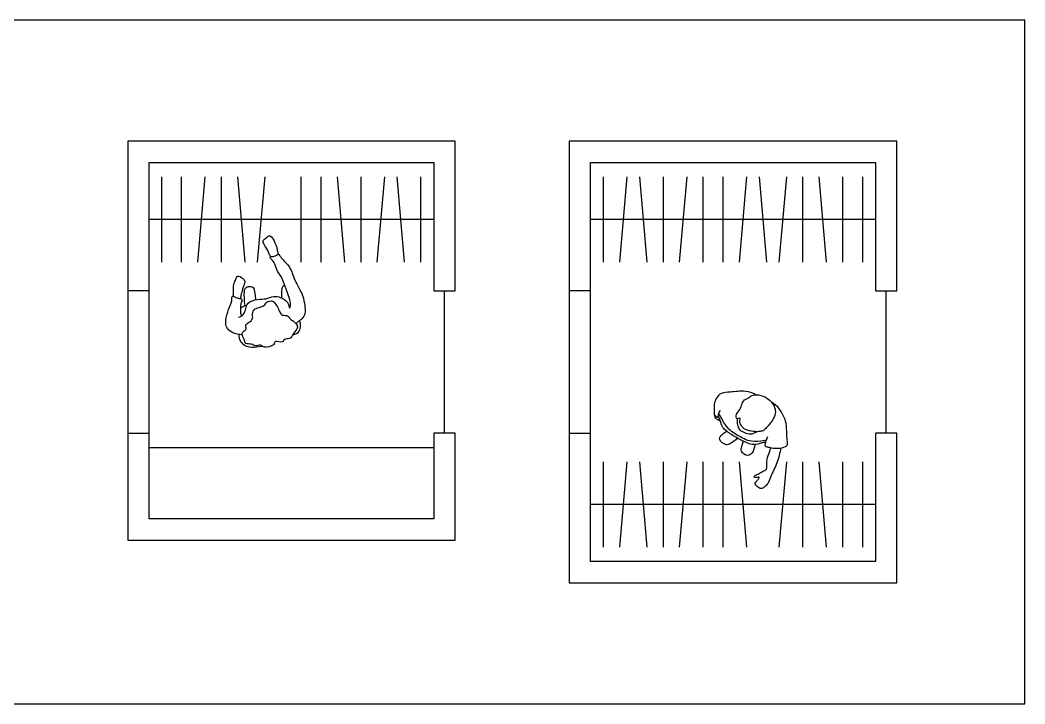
# Model space of a CAD drawing. Header units: millimetres. Extents: x 1 to 18.2, y 0.8 to 11.2.
# Drawn here: x 12.79 to 18.17, y 4.55 to 8.21 of the extents above; entities that cross this region are included whole.
import ezdxf

# ---------------------------------------------------------------- set-up
doc = ezdxf.new("R2010")
doc.units = ezdxf.units.MM
for name, color, linetype, true_color in [('AG-DIAGRAM', 7, 'Continuous', 0xfecc66), ('AG-LAYOUT', 7, 'Continuous', 0x66ccff), ('AG-PEOPLE', 7, 'Continuous', 0xfc6666), ('AG-WALLS', 7, 'Continuous', 0x6666ff), ('X-VPRT', 6, 'Continuous', 0xff00ff)]:
    doc.layers.add(name, color=color, linetype=linetype, true_color=true_color)

msp = doc.modelspace()

# ---------------------------------------------------------------- linework, layer by layer
at = {"layer": 'AG-DIAGRAM'}
for p, q in [((15.004, 7.1448), (13.48, 7.1448)), ((17.3662, 7.1448), (15.8422, 7.1448)), ((13.48, 6.7638), (13.3657, 6.7638)), ((15.8422, 6.7638), (15.7279, 6.7638)), ((13.3657, 6.0018), (13.48, 6.0018)), ((15.7279, 6.0018), (15.8422, 6.0018)), ((17.3662, 5.6208), (15.8422, 5.6208))]:
    msp.add_line(p, q, dxfattribs=at)
for points in [[(15.0611, 6.0018), (15.0611, 6.7638)], [(17.4233, 6.0018), (17.4233, 6.7638)]]:
    msp.add_lwpolyline(points, dxfattribs=at)
at = {"layer": 'AG-LAYOUT'}
for points in [[(13.5473, 6.9162), (13.5473, 7.3734)], [(13.654, 6.9162), (13.654, 7.3734)], [(13.7407, 6.9171), (13.7806, 7.3725)], [(13.8673, 6.9162), (13.8673, 7.3734)], [(13.9939, 6.9171), (13.9541, 7.3725)], [(14.0608, 6.9171), (14.1006, 7.3725)], [(14.2941, 6.9162), (14.2941, 7.3734)], [(14.4007, 6.9162), (14.4007, 7.3734)], [(14.5273, 6.9171), (14.4875, 7.3725)], [(14.6141, 6.9162), (14.6141, 7.3734)], [(14.7009, 6.9171), (14.7407, 7.3725)], [(14.8474, 6.9171), (14.8075, 7.3725)], [(14.9341, 6.9162), (14.9341, 7.3734)], [(15.912, 6.9162), (15.912, 7.3734)], [(15.9988, 6.9171), (16.0386, 7.3725)], [(16.1453, 6.9171), (16.1055, 7.3725)], [(16.2321, 6.9162), (16.2321, 7.3734)], [(16.3188, 6.9171), (16.3587, 7.3725)], [(16.4454, 6.9162), (16.4454, 7.3734)], [(16.5521, 6.9162), (16.5521, 7.3734)], [(16.6389, 6.9171), (16.6787, 7.3725)], [(16.7854, 6.9171), (16.7456, 7.3725)], [(16.8522, 6.9171), (16.8921, 7.3725)], [(16.9788, 6.9162), (16.9788, 7.3734)], [(17.1054, 6.9171), (17.0656, 7.3725)], [(17.1922, 6.9162), (17.1922, 7.3734)], [(17.2989, 6.9162), (17.2989, 7.3734)], [(15.912, 5.3922), (15.912, 5.8494)], [(15.9988, 5.3931), (16.0386, 5.8485)], [(16.1453, 5.3931), (16.1055, 5.8485)], [(16.2321, 5.3922), (16.2321, 5.8494)], [(16.3188, 5.3931), (16.3587, 5.8485)], [(16.4454, 5.3922), (16.4454, 5.8494)], [(16.5521, 5.3922), (16.5521, 5.8494)], [(16.6787, 5.3931), (16.6389, 5.8485)], [(16.8522, 5.3931), (16.8921, 5.8485)], [(16.9788, 5.3922), (16.9788, 5.8494)], [(17.1054, 5.3931), (17.0656, 5.8485)], [(17.1922, 5.3922), (17.1922, 5.8494)], [(17.2989, 5.3922), (17.2989, 5.8494)]]:
    msp.add_lwpolyline(points, dxfattribs=at)
msp.add_lwpolyline([(13.48, 5.5446), (13.48, 5.9256), (15.004, 5.9256), (15.004, 5.5446)], close=True, dxfattribs=at)
at = {"layer": 'AG-PEOPLE'}
for points, knots in [([(14.1303, 6.945), (14.1279, 6.9505), (14.1231, 6.9614), (14.1051, 6.9977), (14.0895, 7.0207), (14.0895, 7.0356), (14.109, 7.0488), (14.1261, 7.0645), (14.1461, 7.0394), (14.1619, 7.0014), (14.1666, 6.9738), (14.1685, 6.9638), (14.1692, 6.9591)], [0, 0, 0, 0, 0.227947, 0.571741, 0.856146, 1.042131, 1.300428, 1.533247, 1.805471, 2.161869, 2.444219, 2.648407, 2.648407, 2.648407, 2.648407]), ([(13.9582, 6.6224), (13.9681, 6.6253), (13.9881, 6.6358), (13.9991, 6.668), (14.0028, 6.7032), (14.0616, 6.7208), (14.1034, 6.7178), (14.1456, 6.7366), (14.1822, 6.7306), (14.2063, 6.7145), (14.2236, 6.7028), (14.2318, 6.6616), (14.2391, 6.6888), (14.2339, 6.7169), (14.211, 6.7731), (14.1958, 6.8296), (14.1597, 6.875), (14.1538, 6.9153), (14.1223, 6.9414), (14.1358, 6.9483), (14.1545, 6.9467), (14.1725, 6.9668), (14.1863, 6.9345), (14.2393, 6.8919), (14.2545, 6.8196), (14.3063, 6.7422), (14.3115, 6.6868), (14.3185, 6.6518), (14.3059, 6.6189), (14.2795, 6.6001), (14.2701, 6.5923), (14.2652, 6.5887)], [0, 0, 0, 0, 0.299958, 0.606554, 0.908716, 1.306493, 1.664015, 2.021258, 2.342598, 2.625089, 2.882495, 3.16862, 3.368585, 3.667532, 4.084767, 4.503462, 4.904469, 5.254564, 5.559185, 5.714197, 5.951282, 6.185028, 6.454456, 6.894677, 7.359229, 7.875562, 8.272974, 8.587403, 8.897012, 9.19846, 9.427783, 9.427783, 9.427783, 9.427783]), ([(13.9321, 6.735), (13.9308, 6.7474), (13.9307, 6.7717), (13.9317, 6.8046), (13.9453, 6.823), (13.9505, 6.8505), (13.9822, 6.8311), (13.9965, 6.8132), (13.9822, 6.7833), (13.9729, 6.7468), (13.9695, 6.73), (13.9681, 6.7216)], [0, 0, 0, 0, 0.329655, 0.632187, 0.893202, 1.131824, 1.420318, 1.669053, 1.965047, 2.299174, 2.571168, 2.571168, 2.571168, 2.571168]), ([(13.9948, 6.6846), (13.9916, 6.6991), (13.9888, 6.7282), (13.9894, 6.7627), (13.9939, 6.7843), (14.0237, 6.7879), (14.0403, 6.7831), (14.0455, 6.7474), (14.0487, 6.7267), (14.0495, 6.7155)], [0, 0, 0, 0, 0.358934, 0.676176, 0.935679, 1.176238, 1.350834, 1.662026, 1.970317, 1.970317, 1.970317, 1.970317]), ([(14.1902, 6.7244), (14.1897, 6.7356), (14.1897, 6.7566), (14.1887, 6.7855), (14.205, 6.7957)], [0, 0, 0, 0, 0.3646335, 0.8680925, 0.8680925, 0.8680925, 0.8680925]), ([(13.9786, 6.5285), (13.9701, 6.5286), (13.9531, 6.53), (13.9111, 6.5438), (13.8888, 6.5743), (13.8891, 6.6221), (13.9102, 6.6762), (13.9241, 6.7078), (13.9224, 6.7439), (13.9449, 6.7254), (13.9661, 6.7222), (13.9801, 6.7189), (13.9686, 6.6936), (13.9669, 6.65), (13.9716, 6.6361), (13.974, 6.6293)], [0, 0, 0, 0, 0.272457, 0.622074, 0.940339, 1.305458, 1.71529, 2.046715, 2.310118, 2.545663, 2.808587, 2.975244, 3.233646, 3.593523, 3.844023, 3.844023, 3.844023, 3.844023]), ([(13.9684, 6.6731), (13.9756, 6.6769), (13.9907, 6.6835), (13.9986, 6.6859), (14.0026, 6.6871)], [0, 0, 0, 0, 0.2665873, 0.4570058, 0.4570058, 0.4570058, 0.4570058]), ([(14.0126, 6.5932), (14.0055, 6.5887), (13.9916, 6.5841), (14.005, 6.5577), (13.9839, 6.5467), (13.9743, 6.53), (13.9903, 6.505), (13.9934, 6.4763), (14.0289, 6.4817), (14.0475, 6.4652), (14.0773, 6.4773), (14.0922, 6.4558), (14.1526, 6.4684), (14.1488, 6.5013), (14.1991, 6.4802), (14.2002, 6.5107), (14.2368, 6.5005), (14.2505, 6.5373), (14.2843, 6.5679), (14.2541, 6.6035), (14.2333, 6.6108), (14.2241, 6.6355), (14.1905, 6.6289), (14.1787, 6.6511), (14.1673, 6.678), (14.15, 6.703), (14.135, 6.7132), (14.1002, 6.702), (14.1043, 6.684), (14.0571, 6.6725), (14.0385, 6.6624), (14.03, 6.6341), (14.0384, 6.6153), (14.0216, 6.5988), (14.0126, 6.5932)], [0, 0, 0, 0, 0.237404, 0.484344, 0.724895, 0.943791, 1.230294, 1.493041, 1.783079, 2.044415, 2.318392, 2.572817, 2.959612, 3.198848, 3.529035, 3.756626, 4.035611, 4.355883, 4.694589, 5.02238, 5.277135, 5.524834, 5.808862, 6.059262, 6.357041, 6.649623, 6.873426, 7.170446, 7.362042, 7.716121, 7.972182, 8.246277, 8.477476, 8.777317, 8.777317, 8.777317, 8.777317]), ([(14.2484, 6.5275), (14.2565, 6.5298), (14.2791, 6.5379), (14.2906, 6.5609), (14.2917, 6.5861), (14.288, 6.5985), (14.2855, 6.6043)], [2.298516, 2.298516, 2.298516, 2.298516, 2.4448026, 2.7535025, 3.017229, 3.2508193, 3.2508193, 3.2508193, 3.2508193]), ([(13.9602, 6.53), (13.9597, 6.5173), (13.9655, 6.4906), (13.994, 6.4694), (14.026, 6.4608), (14.065, 6.4633), (14.0842, 6.4677)], [0, 0, 0, 0, 0.332156, 0.639322, 0.964111, 1.310472, 1.310472, 1.310472, 1.310472]), ([(16.7287, 6.2074), (16.7091, 6.2162), (16.668, 6.2325), (16.5913, 6.2196), (16.5424, 6.2217), (16.511, 6.1886), (16.5029, 6.1568), (16.5037, 6.1298), (16.5018, 6.1097), (16.506, 6.0956), (16.5268, 6.0822), (16.5257, 6.1016), (16.5306, 6.1119), (16.5341, 6.1213), (16.5361, 6.1257)], [4.863024, 4.863024, 4.863024, 4.863024, 5.301371, 5.855116, 6.280192, 6.673914, 7.026367, 7.347182, 7.61927, 7.859982, 8.11395, 8.334176, 8.553009, 8.789773, 8.789773, 8.789773, 8.789773]), ([(16.7638, 6.0149), (16.7679, 6.0167), (16.7763, 6.0231), (16.8164, 6.0674), (16.8335, 6.1057), (16.8289, 6.1398), (16.8104, 6.1726), (16.7676, 6.2039), (16.7193, 6.2101), (16.6975, 6.2003), (16.6821, 6.1854), (16.6635, 6.1819), (16.6518, 6.1587), (16.6445, 6.1282), (16.6196, 6.1049), (16.6213, 6.0907), (16.625, 6.0737), (16.642, 6.0852), (16.6428, 6.0753), (16.6389, 6.0606), (16.6477, 6.045), (16.6619, 6.0219), (16.7015, 6.0117), (16.7412, 6.0085), (16.7586, 6.0127), (16.7638, 6.0149)], [0, 0, 0, 0, 0.222515, 0.672296, 1.057755, 1.387634, 1.74278, 2.169698, 2.571932, 2.851888, 3.116816, 3.361291, 3.647547, 3.984108, 4.314035, 4.533418, 4.739228, 4.954907, 5.09548, 5.323721, 5.567561, 5.86433, 6.235639, 6.613191, 6.886815, 6.886815, 6.886815, 6.886815]), ([(16.7892, 5.9821), (16.7861, 5.9761), (16.7816, 5.9653), (16.7713, 5.9323), (16.7854, 5.9297), (16.8047, 5.9246), (16.8426, 5.9176), (16.8855, 5.9288), (16.8983, 5.9403), (16.8939, 5.9645), (16.8913, 6.0167), (16.8898, 6.0678), (16.8587, 6.1272), (16.8353, 6.1525), (16.8144, 6.1655), (16.8104, 6.1678)], [0, 0, 0, 0, 0.279057, 0.613892, 0.804935, 1.079874, 1.469725, 1.877945, 2.109862, 2.399028, 2.798405, 3.244409, 3.739023, 4.179184, 4.277052, 4.277052, 4.277052, 4.277052]), ([(16.5369, 6.0671), (16.5297, 6.0688), (16.5149, 6.0751), (16.5068, 6.0922), (16.5052, 6.1008)], [0, 0, 0, 0, 0.2923204, 0.6088008, 0.6088008, 0.6088008, 0.6088008]), ([(16.7779, 5.9525), (16.7716, 5.9519), (16.7522, 5.9495), (16.7139, 5.9333), (16.6494, 5.9628), (16.5973, 5.993), (16.5458, 6.0285), (16.5373, 6.0705), (16.5294, 6.0862), (16.5261, 6.0941)], [0.165745, 0.165745, 0.165745, 0.165745, 0.365977, 0.778366, 1.284461, 1.778759, 2.25583, 2.646061, 2.959058, 2.959058, 2.959058, 2.959058]), ([(16.7811, 5.9626), (16.7767, 5.9623), (16.7579, 5.9608), (16.6987, 5.9506), (16.6275, 5.9899), (16.5674, 6.0307), (16.5371, 6.0946), (16.5306, 6.1019), (16.5279, 6.1056)], [0.171726, 0.171726, 0.171726, 0.171726, 0.329516, 0.825358, 1.378412, 1.918391, 2.417452, 2.645606, 2.645606, 2.645606, 2.645606]), ([(16.7342, 6.01), (16.7289, 6.0065), (16.7175, 6.001), (16.6895, 5.9921), (16.6616, 6.0078), (16.644, 6.0123), (16.6322, 6.034), (16.6279, 6.0588), (16.6279, 6.0721), (16.6284, 6.0786)], [0, 0, 0, 0, 0.256181, 0.565823, 0.891587, 1.136946, 1.417532, 1.714114, 1.974801, 1.974801, 1.974801, 1.974801]), ([(16.6273, 5.9759), (16.6165, 5.9631), (16.5907, 5.9466), (16.5686, 5.9341), (16.5207, 5.9657), (16.545, 5.9979), (16.5605, 6.0049), (16.5696, 6.0133)], [0.01336, 0.01336, 0.01336, 0.01336, 0.33917, 0.585906, 0.91539, 1.195714, 1.436677, 1.436677, 1.436677, 1.436677]), ([(16.7227, 5.9414), (16.7153, 5.9134), (16.7079, 5.8955), (16.6841, 5.8751), (16.6395, 5.902), (16.6541, 5.9361), (16.6573, 5.952), (16.6594, 5.959)], [0.005241, 0.005241, 0.005241, 0.005241, 0.263662, 0.524926, 0.859461, 1.14464, 1.3606, 1.3606, 1.3606, 1.3606]), ([(16.8601, 5.9231), (16.8551, 5.8961), (16.8429, 5.844), (16.8063, 5.7744), (16.7951, 5.7348), (16.7727, 5.7128), (16.7546, 5.7025), (16.7365, 5.7141), (16.7186, 5.7282), (16.7269, 5.7409), (16.7374, 5.7523), (16.7501, 5.77), (16.7287, 5.7641), (16.7136, 5.7647), (16.7255, 5.7803), (16.741, 5.7808), (16.7543, 5.7962), (16.7841, 5.8035), (16.7852, 5.8233), (16.7845, 5.8629), (16.7992, 5.8998), (16.8049, 5.9163), (16.8081, 5.9243)], [0, 0, 0, 0, 0.561189, 1.106256, 1.499152, 1.836693, 2.099943, 2.378947, 2.655416, 2.864966, 3.129536, 3.356207, 3.602827, 3.805658, 4.028955, 4.269127, 4.544621, 4.867754, 5.118707, 5.508495, 5.899481, 6.212868, 6.212868, 6.212868, 6.212868])]:
    msp.add_open_spline(points, degree=3, knots=knots, dxfattribs=at)
at = {"layer": 'AG-WALLS'}
for points in [[(15.004, 6.0018), (15.004, 5.5446), (13.48, 5.5446), (13.48, 7.4496), (15.004, 7.4496), (15.004, 6.7638), (15.1183, 6.7638), (15.1183, 7.5639), (13.3657, 7.5639), (13.3657, 5.4303), (15.1183, 5.4303), (15.1183, 6.0018)], [(17.3662, 6.0018), (17.3662, 5.316), (15.8422, 5.316), (15.8422, 7.4496), (17.3662, 7.4496), (17.3662, 6.7638), (17.4805, 6.7638), (17.4805, 7.5639), (15.7279, 7.5639), (15.7279, 5.2017), (17.4805, 5.2017), (17.4805, 6.0018)]]:
    msp.add_lwpolyline(points, close=True, dxfattribs=at)
at = {"layer": 'X-VPRT'}
msp.add_lwpolyline([(12.6799, 8.2116), (12.6799, 4.554), (18.1663, 4.554), (18.1663, 8.2116)], close=True, dxfattribs=at)

doc.saveas('drawing.dxf')
